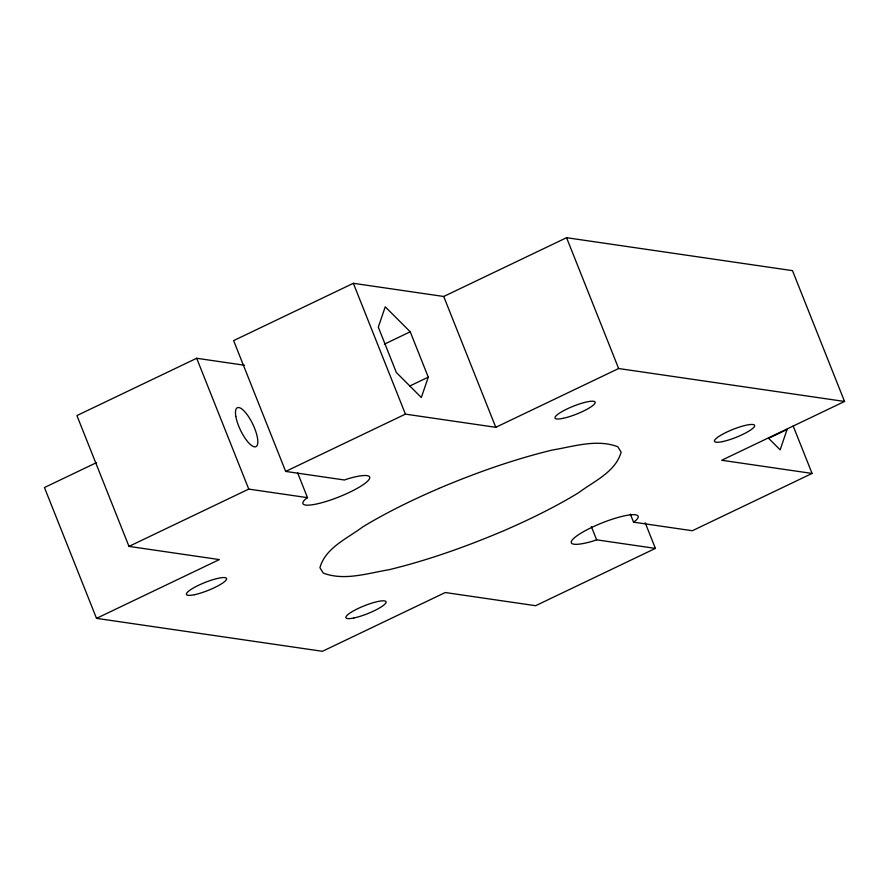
<?xml version="1.0" encoding="UTF-8"?>
<svg xmlns="http://www.w3.org/2000/svg" width="889" height="889" viewBox="0 0 889 889"><rect width="100%" height="100%" fill="white"/><g stroke="black" fill="none" stroke-linecap="round" stroke-linejoin="round"><path stroke-width="1.33" d="M428.276 377.147L421.33 397.505L396.35 372.491L378.303 327.141L385.237 306.805L410.229 331.797L428.276 377.147L409.829 385.982M297.615 472.815L307.505 497.662L305.194 499.362A35.938 7.101 -21.7 0 0 323.963 502.118A35.938 7.101 -21.7 0 0 367.424 481.327A35.938 7.101 -21.7 0 0 348.632 478.571L344.432 479.993L285.669 471.426L233.618 340.609L353.355 283.302L443.722 296.482L566.571 237.696L792.488 270.645L844.55 401.472L721.701 460.258L812.068 473.437L793.177 425.987M630.345 514.098L633.557 522.165L635.868 520.465A35.938 7.101 -21.7 0 0 617.044 517.731A35.938 7.101 -21.7 0 0 573.583 538.534A35.938 7.101 -21.7 0 0 592.374 541.279L596.63 539.834L655.393 548.402L645.181 522.754M244.508 365.246L196.68 358.267L76.921 415.574L128.983 546.402L219.35 559.581L96.512 618.355L44.45 487.528L96.568 462.591M384.404 344.154L410.229 331.797M128.983 546.402L248.742 489.094L307.505 497.662M285.669 471.426L405.417 414.13L495.784 427.309L618.633 368.524L844.55 401.472M655.393 548.402L535.634 605.709L445.267 592.53L322.429 651.304L96.512 618.355M812.068 473.437L692.32 530.733L633.557 522.165M438.833 488.45C475.637 472.926 513.398 459.48 552.247 450.056C573.561 446.556 596.652 438.733 617.788 446.734L621.133 452.134C615.599 471.97 593.941 481.216 578.695 492.662A161.531 31.926 -21.7 0 1 502.229 531.378C465.425 546.902 427.665 560.348 388.815 569.771C367.501 573.272 344.41 581.095 323.274 573.094L319.929 567.693C325.463 547.857 347.121 538.612 362.368 527.166A161.531 31.926 -21.7 0 1 438.933 488.45M566.571 237.696L618.633 368.524M591.363 526.599L596.63 539.834M443.722 296.482L495.784 427.309M353.355 283.313L405.417 414.13M196.68 358.278L248.742 489.094M787.076 429.487L780.142 449.845L768.607 438.299L787.076 429.487M563.07 418.341A21.592 4.267 -21.7 0 0 595.063 403.039A21.592 4.267 -21.7 0 0 567.082 408.94A21.592 4.267 -21.7 0 0 563.07 418.341M722.546 441.6A21.592 4.267 -21.7 0 0 754.539 426.298A21.592 4.267 -21.7 0 0 726.557 432.198A21.592 4.267 -21.7 0 0 722.546 441.6M194.513 594.697A21.592 4.267 -21.7 0 0 226.506 579.395A21.592 4.267 -21.7 0 0 198.525 585.295A21.592 4.267 -21.7 0 0 194.513 594.697M353.989 617.955A21.592 4.267 -21.7 0 0 385.982 602.653A21.592 4.267 -21.7 0 0 358 608.554A21.592 4.267 -21.7 0 0 353.989 617.955M235.807 416.33A21.592 6.856 64.4 0 0 254.454 446.834A21.592 6.856 64.4 0 0 249.642 418.352A21.592 6.856 64.4 0 0 235.807 416.33"/></g></svg>
